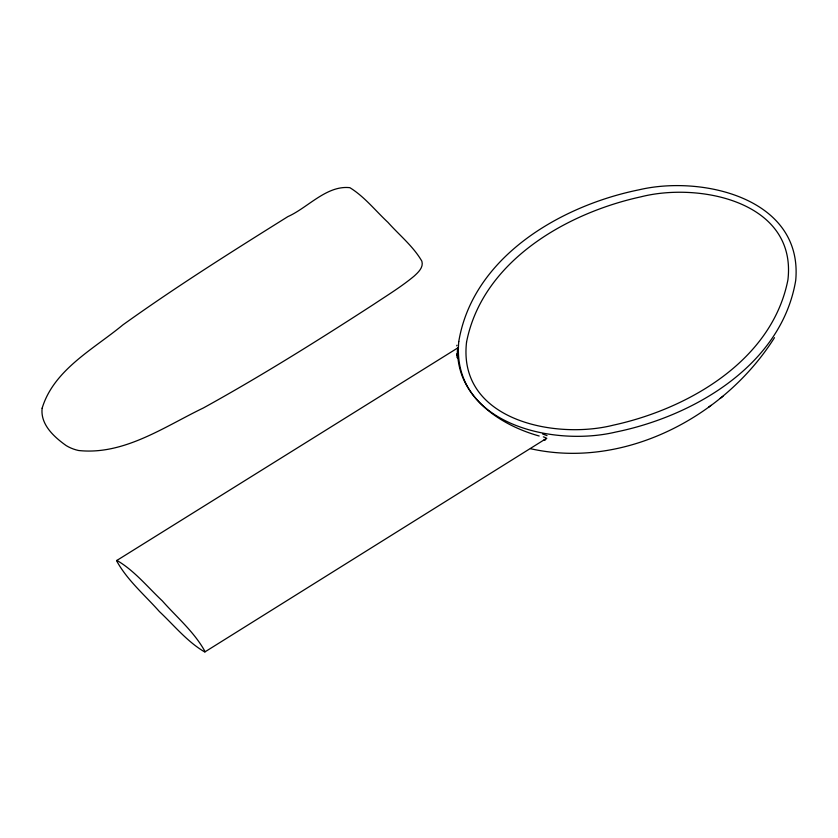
<?xml version="1.0" encoding="UTF-8"?>
<svg xmlns="http://www.w3.org/2000/svg" width="838" height="838" viewBox="0 0 838 838"><rect width="100%" height="100%" fill="white"/><g stroke="black" fill="none" stroke-linecap="round" stroke-linejoin="round"><path stroke-width="1.26" d="M457.579 350.672L457.684 354.6M457.202 357.334L457.213 355.93M116.712 560.538L457.642 348L457.611 349.163M457.223 355.218L457.297 353.06M457.328 352.369L457.642 348.042M774.48 337.672C724.566 416.895 624.101 469.741 530.454 448.686M708.539 407.268L711.085 405.341M720.198 398.396L722.953 396.301M204.975 651.87L545.936 438.724M545.873 439.342L544.899 439.615M539.18 436.001C501.365 425.474 461.11 399.118 457.81 356.506M542.605 433.99A40.297 13.178 12.7 0 1 547.025 435.645M456.867 355.762A85.759 37.123 56.5 0 1 456.773 353.846M456.773 345.853A27.57 2.996 82.2 0 1 456.993 345.204M457.349 357.931A77.745 48.583 -69.2 0 1 457.349 357.271M545.171 440.055A10.444 6.306 9.4 0 1 543.663 440.201M543.338 436.849A9.48 4.766 6.2 0 1 546.785 438.431M458.763 341.59C451.242 423.86 552.745 447 615.501 432.104C693.497 416.318 781.561 365.253 795.723 280.342C803.244 198.072 701.741 174.933 638.975 189.828C560.989 205.614 472.925 256.679 458.763 341.59M466.546 342.124C457.517 420.362 555.259 439.929 613.468 425.128C688.155 408.85 772.102 360.623 787.93 279.808C796.969 201.581 699.227 182.003 641.007 196.804C566.331 213.082 482.384 261.32 466.546 342.124M42.141 408.211C40.214 424.552 54.187 437.038 66.244 445.638A32.483 25.873 15.9 0 0 78.615 450.509C123.898 455.38 164.384 426.72 203.351 407.98C261.487 375.874 317.791 340.574 373.507 304.487C387.187 295.374 401.276 286.774 413.951 276.268C418.078 272.497 423.745 267.469 421.87 261.215C413.281 246.299 399.328 235.164 387.973 222.384C375.445 210.736 364.54 196.7 349.875 187.681C326.705 185.083 307.745 207.793 287.895 216.602C232.126 251.452 176.42 286.523 122.945 324.84C93.793 349.027 53.8 369.642 42.141 408.211M116.943 560.444L116.587 560.748C127.093 580.137 144.848 595.106 159.398 611.562C174.053 625.316 187.293 641.824 204.744 651.974L205.09 651.671C194.584 632.281 176.839 617.313 162.289 600.856C147.624 587.092 134.394 570.594 116.943 560.444"/></g></svg>
